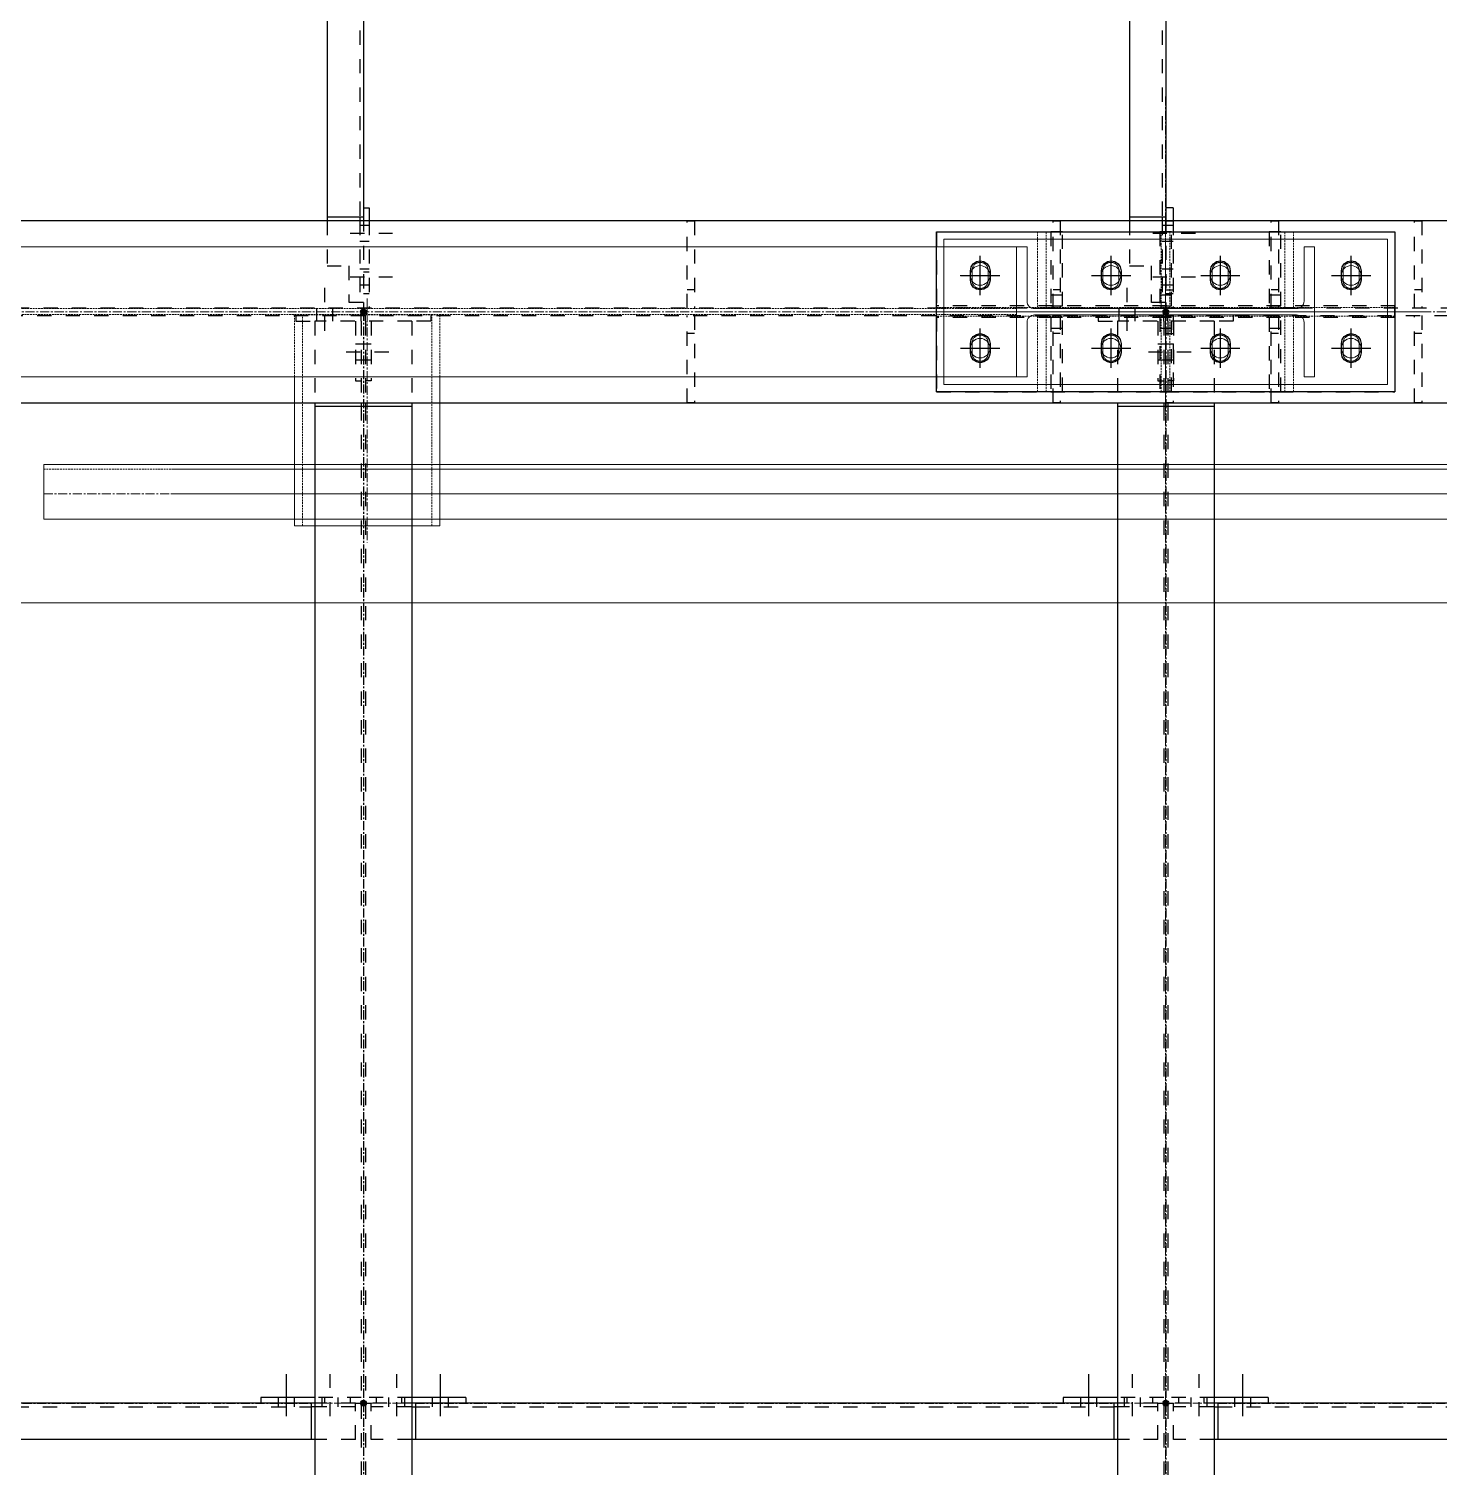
# Model space of a CAD drawing. Header units: inches. Extents: x 209270 to 234360, y -180214 to -150194.
# Drawn here: x 220952 to 222891, y -161652 to -159675 of the extents above; entities that cross this region are included whole.
import ezdxf

# ---------------------------------------------------------------- set-up
doc = ezdxf.new("R2010")
doc.units = ezdxf.units.IN
doc.header["$LTSCALE"] = 10
doc.header["$MEASUREMENT"] = 0
for name, pattern in [('CENTER', [2, 1.25, -0.25, 0.25, -0.25]), ('DXK_LINE_DOT2', [3.9198, 1.9599, -1.9599]), ('HIDDEN', [0.375, 0.25, -0.125])]:
    doc.linetypes.add(name, pattern=pattern)
for name, color, linetype in [('_STR_0', 7, 'Continuous'), ('_STR_1', 7, 'Continuous'), ('_STR_2', 7, 'Continuous'), ('_STR_4', 7, 'Continuous')]:
    doc.layers.add(name, color=color, linetype=linetype)
for name, color, linetype, lineweight in [('Belt', 4, 'Continuous', 9), ('CEN', 1, 'CENTER', 9), ('DIM', 42, 'Continuous', 13), ('HIDDDEN', 3, 'HIDDEN', 9), ('HIDDEN', 3, 'HIDDEN', 9), ('MAIN OBJECT', 2, 'Continuous', 18), ('STR25', 30, 'Continuous', 5), ('STRUC-25HD', 3, 'HIDDEN', 5)]:
    doc.layers.add(name, color=color, linetype=linetype, lineweight=lineweight)

# ---------------------------------------------------------------- blocks, each defined once
blk = doc.blocks.new('A$C2b8f591a')
at = {"layer": 'CEN'}
blk.add_line((0, 22.8, 0), (0, -312.6, 0), dxfattribs=at)
at = {"layer": 'HIDDDEN'}
for p, q in [((100, 0), (-100, 0)), ((-100, -85), (-100, 0)), ((-89, -289.9), (-89, 0)), ((89, -289.9), (89, 0)), ((100, -85), (100, 0))]:
    blk.add_line(p, q, dxfattribs=at)
at = {"layer": 'MAIN OBJECT'}
for p, q in [((-100, -289.9), (-100, -85)), ((100, -289.9), (100, -85)), ((-100, -289.9), (100, -289.9))]:
    blk.add_line(p, q, dxfattribs=at)
blk = doc.blocks.new('A$Ca8e9f297')
at = {"layer": 'CEN'}
for p, q in [((0, 134.4), (0, -134.4)), ((-255, 30), (-255, 70)), ((-75.1, 30), (-75.1, 70)), ((75.1, 30), (75.1, 70)), ((255, 30), (255, 70)), ((-281.1, 50), (-228.9, 50)), ((-101.2, 50), (-49, 50)), ((101.2, 50), (49, 50)), ((228.9, 50), (281.1, 50)), ((-351.6, 0), (351.6, 0)), ((-255, -70), (-255, -30)), ((-75.1, -70), (-75.1, -30)), ((75.1, -70), (75.1, -30)), ((255, -70), (255, -30)), ((-228.9, -50), (-281.1, -50)), ((-49, -50), (-101.2, -50)), ((49, -50), (101.2, -50)), ((281.1, -50), (228.9, -50))]:
    blk.add_line(p, q, dxfattribs=at)
at = {"layer": 'MAIN OBJECT', "ltscale": 0.2, "elevation": -5434512.1}
blk.add_lwpolyline([(-305, 100), (305, 100), (305, -100), (-305, -100)], close=True, dxfattribs=at)
at = {"layer": 'MAIN OBJECT', "elevation": 0}
blk.add_lwpolyline([(-180.2, -4.4, 0.414214), (-190.4, -14.6), (-190.4, -89.4), (-204.7, -89.4), (-204.7, 89.4), (-190.4, 89.4), (-190.4, 14.6, 0.414214), (-180.2, 4.4), (180.2, 4.4, 0.414214), (190.4, 14.6), (190.4, 89.4), (204.7, 89.4), (204.7, -89.4), (190.4, -89.4), (190.4, -14.6, 0.414214), (180.2, -4.4), (-180.2, -4.4)], format="xyb", dxfattribs=at)
at = {"layer": 'MAIN OBJECT'}
for centre in [(-255, 50, 513.6), (-75.1, 50, -5.7), (75.1, 50, -5.7), (255, 50, 513.6), (-255, -50, 513.6), (-75.1, -50, -5.7), (75.1, -50, -5.7), (255, -50, 513.6)]:
    blk.add_circle(centre, 13.5, dxfattribs=at)
blk = doc.blocks.new('A$Ca7c4800b')
at = {"layer": 'CEN'}
for p, q in [((0, 156.4), (0, -156.4)), ((-255, 23.9, 5434512.1), (-255, 76.1, 5434512.1)), ((-75, 23.9, 5434512.1), (-75, 76.1, 5434512.1)), ((75, 23.9, 5434512.1), (75, 76.1, 5434512.1)), ((255, 23.9, 5434512.1), (255, 76.1, 5434512.1)), ((-282.4, 50, 5434512.1), (-228.8, 50, 5434512.1)), ((-49, 50, 5434512.1), (-101.2, 50, 5434512.1)), ((49, 50, 5434512.1), (101.2, 50, 5434512.1)), ((229, 50, 5434512.1), (281.2, 50, 5434512.1)), ((-360, 0), (360, 0)), ((-255, -23.9, 5434512.1), (-255, -76.1, 5434512.1)), ((-75, -23.9, 5434512.1), (-75, -76.1, 5434512.1)), ((75, -23.9, 5434512.1), (75, -76.1, 5434512.1)), ((255, -23.9, 5434512.1), (255, -76.1, 5434512.1)), ((-228.8, -50, 5434512.1), (-282.4, -50, 5434512.1)), ((-101.2, -50, 5434512.1), (-49, -50, 5434512.1)), ((101.2, -50, 5434512.1), (49, -50, 5434512.1)), ((281.2, -50, 5434512.1), (229, -50, 5434512.1))]:
    blk.add_line(p, q, dxfattribs=at)
at = {"layer": 'HIDDEN', "ltscale": 0.2}
for points in [[(-243.9, 57, 1), (-265.9, 57), (-265.9, 43, 1), (-243.9, 43)], [(-86.1, 57, -1), (-64.1, 57), (-64.1, 43, -1), (-86.1, 43)], [(86.1, 57, 1), (64.1, 57), (64.1, 43, 1), (86.1, 43)], [(266.1, 57, 1), (244.1, 57), (244.1, 43, 1), (266.1, 43)], [(-243.9, -57, -1), (-265.9, -57), (-265.9, -43, -1), (-243.9, -43)], [(-86.1, -57, 1), (-64.1, -57), (-64.1, -43, 1), (-86.1, -43)], [(86.1, -57, -1), (64.1, -57), (64.1, -43, -1), (86.1, -43)], [(266.1, -57, -1), (244.1, -57), (244.1, -43, -1), (266.1, -43)]]:
    blk.add_lwpolyline(points, format="xyb", close=True, dxfattribs=at)
at = {"layer": 'STR25', "ltscale": 0.2}
blk.add_lwpolyline([(-315, 110), (315, 110), (315, -110), (-315, -110)], close=True, dxfattribs=at)
at = {"layer": 'STRUC-25HD'}
for points in [[(-164, 110), (-176, 110), (-176, 6), (-164, 6)], [(-6, 110), (6, 110), (6, 6), (-6, 6)], [(164, 110), (176, 110), (176, 6), (164, 6)], [(315, 6), (315, -6), (-315, -6), (-315, 6)], [(-164, -110), (-176, -110), (-176, -6), (-164, -6)], [(-6, -110), (6, -110), (6, -6), (-6, -6)], [(164, -110), (176, -110), (176, -6), (164, -6)]]:
    blk.add_lwpolyline(points, close=True, dxfattribs=at)
blk = doc.blocks.new('A$Ccd523e08')
at = {"layer": 'CEN'}
for p, q in [((-2502.7, 1796.1, 4.7), (-2502.7, -1796.1, 4.7)), ((-55.5, 1500, 4.7), (-2941.9, 1500, 4.7))]:
    blk.add_line(p, q, dxfattribs=at)
at = {"layer": 'HIDDEN'}
for p, q in [((-2298, 1504.3, 4.7), (-298, 1504.3, 4.7)), ((-2298, 1496.2, 4.7), (-298, 1496.2, 4.7))]:
    blk.add_line(p, q, dxfattribs=at)
at = {"layer": 'MAIN OBJECT'}
for p, q in [((-2298, 1589.4, 4.7), (-298, 1589.4, 4.7)), ((-2298, 1410.6, 4.7), (-298, 1410.6, 4.7))]:
    blk.add_line(p, q, dxfattribs=at)
at = {"layer": 'DIM', "xscale": -1}
for name in ['A$Ca7c4800b', 'A$Ca8e9f297']:
    blk.add_blockref(name, (-2502.7, 1500, 4.7), dxfattribs=at)
blk = doc.blocks.new('Part-116860372-115955 - 114867')
at = {"layer": '_STR_1', "color": 6, "linetype": 'DXK_LINE_DOT2'}
for p, q in [((221319, -160068.7), (221319, -160076.7)), ((221319, -160076.7), (221345.3, -160076.7)), ((221401, -160076.7), (221401, -160158.7)), ((221409, -160076.7), (221409, -160068.7)), ((221401, -160158.7), (221409, -160158.7))]:
    blk.add_line(p, q, dxfattribs=at)
blk = doc.blocks.new('Part-116860372-157426 - 114867')
at = {"layer": '_STR_1', "color": 6, "linetype": 'DXK_LINE_DOT2'}
for p, q in [((221856.9, -159938.7), (220866.9, -159938.7)), ((222514.9, -159938.7), (221866.9, -159938.7)), ((222856.9, -159938.7), (222524.9, -159938.7)), ((223025.9, -159938.7), (222866.9, -159938.7)), ((220866.9, -160188.7), (221856.9, -160188.7)), ((221866.9, -160188.7), (222856.9, -160188.7)), ((222866.9, -160188.7), (223004.9, -160188.7))]:
    blk.add_line(p, q, dxfattribs=at)
blk = doc.blocks.new('Part-116860372-115889 - 114867')
at = {"layer": '_STR_1', "color": 6, "linetype": 'DXK_LINE_DOT2'}
for p, q in [((221419.9, -159938.7), (221419.9, -160058.7)), ((221411.9, -160008.7), (221419.9, -160008.7)), ((221411.9, -160038.7), (221419.9, -160038.7)), ((221419.9, -160058.7), (221411.9, -160058.7))]:
    blk.add_line(p, q, dxfattribs=at)
at = {"layer": '_STR_2', "color": 2, "linetype": 'Continuous'}
for p, q in [((221411.9, -159920.7), (221419.9, -159920.7)), ((221411.9, -159933.7), (221411.9, -159938.7)), ((221419.9, -159920.7), (221419.9, -159938.7))]:
    blk.add_line(p, q, dxfattribs=at)
blk = doc.blocks.new('Part-116860372-115949 - 114867')
at = {"layer": '_STR_1', "color": 6, "linetype": 'DXK_LINE_DOT2'}
for p, q in [((222517.7, -160076.7), (222517.7, -160068.7)), ((222525.7, -160076.7), (222525.7, -160158.7)), ((222607.7, -160076.7), (222581.5, -160076.7)), ((222607.7, -160068.7), (222607.7, -160076.7)), ((222525.7, -160158.7), (222517.7, -160158.7))]:
    blk.add_line(p, q, dxfattribs=at)
blk = doc.blocks.new('Bolt-116860372-115957 - 114867')
at = {"layer": '_STR_1', "color": 1, "linetype": 'DXK_LINE_DOT2'}
for p, q in [((221359, -160089.7), (221359, -160026.7)), ((221348, -160068.7), (221348, -160058.7)), ((221348, -160076.7), (221348, -160068.7)), ((221370, -160068.7), (221370, -160058.7)), ((221370, -160076.7), (221370, -160068.7))]:
    blk.add_line(p, q, dxfattribs=at)
blk = doc.blocks.new('Part-116860372-114986 - 114867')
at = {"layer": '_STR_4', "linetype": 'Continuous'}
blk.add_hatch(color=4, dxfattribs=at).paths.add_polyline_path([(221411.9, -160067.7, -1), (221411.9, -160059.7, -1)])
at = {"layer": '_STR_1', "color": 6, "linetype": 'DXK_LINE_DOT2'}
for p, q in [((221478.5, -160076.7), (221345.3, -160076.7)), ((221345.3, -160076.7), (221345.3, -160188.7)), ((221409, -160076.7), (221409, -160188.7)), ((221414.7, -160076.7), (221414.7, -160188.7)), ((221478.5, -160076.7), (221478.5, -160188.7)), ((221409, -160193.7), (221409, -162944.2)), ((221414.7, -160193.7), (221414.7, -162944.2))]:
    blk.add_line(p, q, dxfattribs=at)
at = {"layer": '_STR_2', "color": 2, "linetype": 'Continuous'}
for p, q in [((221345.3, -160188.7), (221345.3, -162949.2)), ((221478.5, -160193.7), (221345.3, -160193.7)), ((221409, -160188.7), (221409, -160193.7)), ((221414.7, -160188.7), (221414.7, -160193.7)), ((221478.5, -160188.7), (221478.5, -162949.2))]:
    blk.add_line(p, q, dxfattribs=at)
at = {"layer": '_STR_4', "color": 4, "linetype": 'CENTER'}
blk.add_line((221411.9, -160063.7), (221411.9, -163063.7), dxfattribs=at)
at = {"layer": '_STR_4', "color": 4, "linetype": 'Continuous'}
blk.add_circle((221411.9, -160063.7), 4, dxfattribs=at)
blk = doc.blocks.new('Part-116860372-114987 - 114867')
at = {"layer": '_STR_4', "linetype": 'Continuous'}
blk.add_hatch(color=4, dxfattribs=at).paths.add_polyline_path([(222514.9, -160067.7, -1), (222514.9, -160059.7, -1)])
at = {"layer": '_STR_1', "color": 6, "linetype": 'DXK_LINE_DOT2'}
for p, q in [((222581.5, -160076.7), (222448.3, -160076.7)), ((222448.3, -160076.7), (222448.3, -160188.7)), ((222512, -160076.7), (222512, -160188.7)), ((222517.7, -160076.7), (222517.7, -160188.7)), ((222581.5, -160076.7), (222581.5, -160188.7)), ((222512, -160193.7), (222512, -162944.2)), ((222517.7, -160193.7), (222517.7, -162944.2))]:
    blk.add_line(p, q, dxfattribs=at)
at = {"layer": '_STR_2', "color": 2, "linetype": 'Continuous'}
for p, q in [((222448.3, -160188.7), (222448.3, -162949.2)), ((222581.5, -160193.7), (222448.3, -160193.7)), ((222512, -160188.7), (222512, -160193.7)), ((222517.7, -160188.7), (222517.7, -160193.7)), ((222581.5, -160188.7), (222581.5, -162949.2))]:
    blk.add_line(p, q, dxfattribs=at)
at = {"layer": '_STR_4', "color": 4, "linetype": 'CENTER'}
blk.add_line((222514.9, -160063.7), (222514.9, -163063.7), dxfattribs=at)
at = {"layer": '_STR_4', "color": 4, "linetype": 'Continuous'}
blk.add_circle((222514.9, -160063.7), 4, dxfattribs=at)
blk = doc.blocks.new('Part-116860372-115032 - 114867')
at = {"layer": '_STR_4', "linetype": 'Continuous'}
for points in [[(220311.9, -161567.7, -1), (220311.9, -161559.7, -1)], [(221411.9, -161567.7, -1), (221411.9, -161559.7, -1)]]:
    blk.add_hatch(color=4, dxfattribs=at).paths.add_polyline_path(points)
at = {"layer": '_STR_1', "color": 6, "linetype": 'DXK_LINE_DOT2'}
for p, q in [((220322.7, -161613.7), (220322.7, -161563.7)), ((220383.5, -161563.7), (220322.7, -161563.7)), ((220378.5, -161568.7), (220322.7, -161568.7)), ((220383.5, -161568.7), (221340.3, -161568.7)), ((221401, -161563.7), (221340.3, -161563.7)), ((221401, -161568.7), (221345.3, -161568.7)), ((221401, -161613.7), (221401, -161563.7)), ((220378.5, -161613.7), (220322.7, -161613.7)), ((221401, -161613.7), (221345.3, -161613.7))]:
    blk.add_line(p, q, dxfattribs=at)
at = {"layer": '_STR_2', "color": 2, "linetype": 'Continuous'}
for p, q in [((220378.5, -161568.7), (220383.5, -161568.7)), ((221340.3, -161563.7), (220383.5, -161563.7)), ((220383.5, -161563.7), (220383.5, -161613.7)), ((221340.3, -161563.7), (221340.3, -161613.7)), ((221345.3, -161568.7), (221340.3, -161568.7)), ((221345.3, -161613.7), (220378.5, -161613.7))]:
    blk.add_line(p, q, dxfattribs=at)
at = {"layer": '_STR_4', "color": 4, "linetype": 'CENTER'}
for p, q in [((220311.9, -161563.7), (220322.7, -161563.7)), ((220383.5, -161563.7), (221340.3, -161563.7)), ((221401, -161563.7), (221411.9, -161563.7))]:
    blk.add_line(p, q, dxfattribs=at)
at = {"layer": '_STR_4', "color": 4, "linetype": 'Continuous'}
for centre in [(220311.9, -161563.7), (221411.9, -161563.7)]:
    blk.add_circle(centre, 4, dxfattribs=at)
blk = doc.blocks.new('Part-116860372-115033 - 114867')
at = {"layer": '_STR_4', "linetype": 'Continuous'}
for points in [[(221411.9, -161567.7, -1), (221411.9, -161559.7, -1)], [(222514.9, -161567.7, -1), (222514.9, -161559.7, -1)]]:
    blk.add_hatch(color=4, dxfattribs=at).paths.add_polyline_path(points)
at = {"layer": '_STR_1', "color": 6, "linetype": 'DXK_LINE_DOT2'}
for p, q in [((221422.7, -161613.7), (221422.7, -161563.7)), ((221483.5, -161563.7), (221422.7, -161563.7)), ((221478.5, -161568.7), (221422.7, -161568.7)), ((221483.5, -161568.7), (222443.3, -161568.7)), ((222504, -161563.7), (222443.3, -161563.7)), ((222504, -161568.7), (222448.3, -161568.7)), ((222504, -161613.7), (222504, -161563.7)), ((221478.5, -161613.7), (221422.7, -161613.7)), ((222504, -161613.7), (222448.3, -161613.7))]:
    blk.add_line(p, q, dxfattribs=at)
at = {"layer": '_STR_2', "color": 2, "linetype": 'Continuous'}
for p, q in [((221478.5, -161568.7), (221483.5, -161568.7)), ((222443.3, -161563.7), (221483.5, -161563.7)), ((221483.5, -161563.7), (221483.5, -161613.7)), ((222443.3, -161563.7), (222443.3, -161613.7)), ((222448.3, -161568.7), (222443.3, -161568.7)), ((222448.3, -161613.7), (221478.5, -161613.7))]:
    blk.add_line(p, q, dxfattribs=at)
at = {"layer": '_STR_4', "color": 4, "linetype": 'CENTER'}
for p, q in [((221411.9, -161563.7), (221422.7, -161563.7)), ((221483.5, -161563.7), (222443.3, -161563.7)), ((222504, -161563.7), (222514.9, -161563.7))]:
    blk.add_line(p, q, dxfattribs=at)
at = {"layer": '_STR_4', "color": 4, "linetype": 'Continuous'}
for centre in [(221411.9, -161563.7), (222514.9, -161563.7)]:
    blk.add_circle(centre, 4, dxfattribs=at)
blk = doc.blocks.new('Part-116860372-115034 - 114867')
at = {"layer": '_STR_4', "linetype": 'Continuous'}
for points in [[(222514.9, -161567.7, -1), (222514.9, -161559.7, -1)], [(223214.9, -161567.7, -1), (223214.9, -161559.7, -1)]]:
    blk.add_hatch(color=4, dxfattribs=at).paths.add_polyline_path(points)
at = {"layer": '_STR_1', "color": 6, "linetype": 'DXK_LINE_DOT2'}
for p, q in [((222525.7, -161613.7), (222525.7, -161563.7)), ((222586.5, -161563.7), (222525.7, -161563.7)), ((222581.5, -161568.7), (222525.7, -161568.7)), ((222586.5, -161568.7), (223143.3, -161568.7)), ((223204, -161563.7), (223143.3, -161563.7)), ((223204, -161568.7), (223148.3, -161568.7)), ((223204, -161613.7), (223204, -161563.7)), ((222581.5, -161613.7), (222525.7, -161613.7)), ((223204, -161613.7), (223148.3, -161613.7))]:
    blk.add_line(p, q, dxfattribs=at)
at = {"layer": '_STR_2', "color": 2, "linetype": 'Continuous'}
for p, q in [((222581.5, -161568.7), (222586.5, -161568.7)), ((223143.3, -161563.7), (222586.5, -161563.7)), ((222586.5, -161563.7), (222586.5, -161613.7)), ((223143.3, -161563.7), (223143.3, -161613.7)), ((223148.3, -161568.7), (223143.3, -161568.7)), ((223148.3, -161613.7), (222581.5, -161613.7))]:
    blk.add_line(p, q, dxfattribs=at)
at = {"layer": '_STR_4', "color": 4, "linetype": 'CENTER'}
for p, q in [((222514.9, -161563.7), (222525.7, -161563.7)), ((222586.5, -161563.7), (223143.3, -161563.7)), ((223204, -161563.7), (223214.9, -161563.7))]:
    blk.add_line(p, q, dxfattribs=at)
at = {"layer": '_STR_4', "color": 4, "linetype": 'Continuous'}
for centre in [(222514.9, -161563.7), (223214.9, -161563.7)]:
    blk.add_circle(centre, 4, dxfattribs=at)
blk = doc.blocks.new('Part-116860372-115907 - 114867')
at = {"layer": '_STR_1', "color": 6, "linetype": 'DXK_LINE_DOT2'}
for p, q in [((222514.9, -159938.7), (222524.9, -159938.7)), ((222524.9, -159938.7), (222524.9, -160058.7)), ((222514.9, -160033.7), (222524.9, -160033.7)), ((222514.9, -160038.7), (222524.9, -160038.7)), ((222524.9, -160058.7), (222514.9, -160058.7))]:
    blk.add_line(p, q, dxfattribs=at)
at = {"layer": '_STR_2', "color": 2, "linetype": 'Continuous'}
for p, q in [((222524.9, -159920.7), (222514.9, -159920.7)), ((222514.9, -159933.7), (222514.9, -159938.7)), ((222524.9, -159920.7), (222524.9, -159938.7))]:
    blk.add_line(p, q, dxfattribs=at)
blk = doc.blocks.new('Bolt-116860372-115951 - 114867')
at = {"layer": '_STR_1', "color": 1, "linetype": 'DXK_LINE_DOT2'}
for p, q in [((222504, -160107.7), (222512, -160107.7)), ((222512, -160107.7), (222517.7, -160107.7)), ((222517.7, -160107.7), (222525.7, -160107.7)), ((222491, -160118.7), (222559, -160118.7)), ((222504, -160129.7), (222512, -160129.7)), ((222512, -160129.7), (222517.7, -160129.7)), ((222517.7, -160129.7), (222525.7, -160129.7))]:
    blk.add_line(p, q, dxfattribs=at)
blk = doc.blocks.new('Part-116860372-115112 - 114867')
at = {"layer": '_STR_2', "color": 2, "linetype": 'Continuous'}
for p, q in [((225381.9, -159938.7), (216886.9, -159938.7)), ((216886.9, -160188.7), (223004.9, -160188.7))]:
    blk.add_line(p, q, dxfattribs=at)
blk = doc.blocks.new('Part-116860372-115114 - 114867')
at = {"layer": '_STR_1', "color": 6, "linetype": 'DXK_LINE_DOT2'}
for p, q in [((225381.9, -160058.7), (216886.9, -160058.7)), ((216886.9, -160068.7), (225381.9, -160068.7))]:
    blk.add_line(p, q, dxfattribs=at)
blk = doc.blocks.new('Part-116860372-115118 - 114867')
at = {"layer": '_STR_4', "linetype": 'Continuous'}
for points in [[(221411.9, -159367.7, -1), (221411.9, -159359.7, -1)], [(221411.9, -160067.7, -1), (221411.9, -160059.7, -1)]]:
    blk.add_hatch(color=4, dxfattribs=at).paths.add_polyline_path(points)
at = {"layer": '_STR_1', "color": 6, "linetype": 'DXK_LINE_DOT2'}
for p, q in [((221361.9, -159374.8), (221361.9, -159436.9)), ((221411.9, -159374.8), (221361.9, -159374.8)), ((221406.9, -159374.8), (221406.9, -159436.9)), ((221411.9, -159374.8), (221411.9, -159441.9)), ((221406.9, -159441.9), (221406.9, -159933.7)), ((221411.9, -159933.7), (221411.9, -160050.7)), ((221361.9, -159938.7), (221361.9, -160000.7)), ((221406.9, -159938.7), (221406.9, -160050.7)), ((221361.9, -160000.7), (221391.9, -160000.7)), ((221391.9, -160000.7), (221391.9, -160050.7)), ((221411.9, -160050.7), (221391.9, -160050.7))]:
    blk.add_line(p, q, dxfattribs=at)
at = {"layer": '_STR_2', "color": 2, "linetype": 'Continuous'}
for p, q in [((221361.9, -159436.9), (221361.9, -159938.7)), ((221411.9, -159441.9), (221361.9, -159441.9)), ((221406.9, -159436.9), (221406.9, -159441.9)), ((221411.9, -159441.9), (221411.9, -159933.7)), ((221411.9, -159933.7), (221361.9, -159933.7)), ((221406.9, -159933.7), (221406.9, -159938.7))]:
    blk.add_line(p, q, dxfattribs=at)
at = {"layer": '_STR_4', "color": 4, "linetype": 'CENTER'}
for p, q in [((221411.9, -159363.7), (221411.9, -159374.8)), ((221411.9, -159441.9), (221411.9, -159933.7)), ((221411.9, -160050.7), (221411.9, -160063.7))]:
    blk.add_line(p, q, dxfattribs=at)
at = {"layer": '_STR_4', "color": 4, "linetype": 'Continuous'}
for centre in [(221411.9, -159363.7), (221411.9, -160063.7)]:
    blk.add_circle(centre, 4, dxfattribs=at)
blk = doc.blocks.new('Part-116860372-115119 - 114867')
at = {"layer": '_STR_4', "linetype": 'Continuous'}
for points in [[(222514.9, -159367.7, -1), (222514.9, -159359.7, -1)], [(222514.9, -160067.7, -1), (222514.9, -160059.7, -1)]]:
    blk.add_hatch(color=4, dxfattribs=at).paths.add_polyline_path(points)
at = {"layer": '_STR_1', "color": 6, "linetype": 'DXK_LINE_DOT2'}
for p, q in [((222464.9, -159374.8), (222464.9, -159436.9)), ((222514.9, -159374.8), (222464.9, -159374.8)), ((222509.9, -159374.8), (222509.9, -159436.9)), ((222514.9, -159374.8), (222514.9, -159441.9)), ((222509.9, -159441.9), (222509.9, -159933.7)), ((222514.9, -159933.7), (222514.9, -160050.7)), ((222464.9, -159938.7), (222464.9, -160000.7)), ((222509.9, -159938.7), (222509.9, -160050.7)), ((222464.9, -160000.7), (222494.9, -160000.7)), ((222494.9, -160000.7), (222494.9, -160050.7)), ((222514.9, -160050.7), (222494.9, -160050.7))]:
    blk.add_line(p, q, dxfattribs=at)
at = {"layer": '_STR_2', "color": 2, "linetype": 'Continuous'}
for p, q in [((222464.9, -159436.9), (222464.9, -159938.7)), ((222514.9, -159441.9), (222464.9, -159441.9)), ((222509.9, -159436.9), (222509.9, -159441.9)), ((222514.9, -159441.9), (222514.9, -159933.7)), ((222514.9, -159933.7), (222464.9, -159933.7)), ((222509.9, -159933.7), (222509.9, -159938.7))]:
    blk.add_line(p, q, dxfattribs=at)
at = {"layer": '_STR_4', "color": 4, "linetype": 'CENTER'}
for p, q in [((222514.9, -159363.7), (222514.9, -159374.8)), ((222514.9, -159441.9), (222514.9, -159933.7)), ((222514.9, -160050.7), (222514.9, -160063.7))]:
    blk.add_line(p, q, dxfattribs=at)
at = {"layer": '_STR_4', "color": 4, "linetype": 'Continuous'}
for centre in [(222514.9, -159363.7), (222514.9, -160063.7)]:
    blk.add_circle(centre, 4, dxfattribs=at)
blk = doc.blocks.new('Part-116860372-149910 - 114867')
at = {"layer": '_STR_1', "color": 6, "linetype": 'DXK_LINE_DOT2'}
for p, q in [((222856.9, -160058.7), (222856.9, -159938.7)), ((222856.9, -159938.7), (222866.9, -159938.7)), ((222866.9, -159938.7), (222866.9, -160058.7)), ((222866.9, -160033.7), (222856.9, -160033.7))]:
    blk.add_line(p, q, dxfattribs=at)
blk = doc.blocks.new('Part-116860372-150338 - 114867')
at = {"layer": '_STR_1', "color": 6, "linetype": 'DXK_LINE_DOT2'}
for p, q in [((222359.9, -160188.7), (222359.9, -160068.7)), ((222359.9, -160068.7), (222369.9, -160068.7)), ((222369.9, -160068.7), (222369.9, -160188.7)), ((222369.9, -160093.7), (222359.9, -160093.7)), ((222369.9, -160188.7), (222359.9, -160188.7))]:
    blk.add_line(p, q, dxfattribs=at)
blk = doc.blocks.new('Part-116860372-116526 - 114867')
at = {"layer": '_STR_1', "color": 6, "linetype": 'DXK_LINE_DOT2'}
for p, q in [((222356.9, -159953.7), (222356.9, -160055.7)), ((222372.9, -159953.7), (222356.9, -159953.7)), ((222372.9, -160055.7), (222372.9, -159953.7)), ((222372.9, -160040.7), (222356.9, -160040.7)), ((222356.9, -160055.7), (222372.9, -160055.7))]:
    blk.add_line(p, q, dxfattribs=at)
blk = doc.blocks.new('Part-116860372-116524 - 114867')
at = {"layer": '_STR_1', "color": 6, "linetype": 'DXK_LINE_DOT2'}
for p, q in [((222199.9, -160071.7), (222199.9, -160055.7)), ((222829.9, -160055.7), (222199.9, -160055.7)), ((222829.9, -160071.7), (222829.9, -160055.7)), ((222829.9, -160071.7), (222199.9, -160071.7))]:
    blk.add_line(p, q, dxfattribs=at)
blk = doc.blocks.new('Part-116860372-150337 - 114867')
at = {"layer": '_STR_1', "color": 6, "linetype": 'DXK_LINE_DOT2'}
for p, q in [((222359.9, -160058.7), (222359.9, -159938.7)), ((222359.9, -159938.7), (222369.9, -159938.7)), ((222369.9, -159938.7), (222369.9, -160058.7)), ((222369.9, -160033.7), (222359.9, -160033.7)), ((222369.9, -160058.7), (222359.9, -160058.7))]:
    blk.add_line(p, q, dxfattribs=at)
blk = doc.blocks.new('Part-116860372-149911 - 114867')
at = {"layer": '_STR_1', "color": 6, "linetype": 'DXK_LINE_DOT2'}
for p, q in [((222856.9, -160188.7), (222856.9, -160068.7)), ((222866.9, -160068.7), (222866.9, -160188.7)), ((222866.9, -160093.7), (222856.9, -160093.7)), ((222866.9, -160188.7), (222856.9, -160188.7))]:
    blk.add_line(p, q, dxfattribs=at)
blk = doc.blocks.new('Part-116860372-116532 - 114867')
at = {"layer": '_STR_1', "color": 6, "linetype": 'DXK_LINE_DOT2'}
for p, q in [((222672.9, -160071.7), (222656.9, -160071.7)), ((222656.9, -160071.7), (222656.9, -160173.7)), ((222672.9, -160173.7), (222672.9, -160071.7)), ((222672.9, -160086.7), (222656.9, -160086.7)), ((222656.9, -160173.7), (222672.9, -160173.7))]:
    blk.add_line(p, q, dxfattribs=at)
blk = doc.blocks.new('Bolt-116860372-115890 - 114867')
at = {"layer": '_STR_1', "color": 1, "linetype": 'DXK_LINE_DOT2'}
for p, q in [((221393.9, -159955.7), (221451.9, -159955.7)), ((221406.9, -159944.7), (221411.9, -159944.7)), ((221411.9, -159944.7), (221419.9, -159944.7)), ((221406.9, -159966.7), (221411.9, -159966.7)), ((221411.9, -159966.7), (221419.9, -159966.7)), ((221393.9, -160015.7), (221451.9, -160015.7)), ((221406.9, -160004.7), (221411.9, -160004.7)), ((221411.9, -160004.7), (221419.9, -160004.7)), ((221406.9, -160026.7), (221411.9, -160026.7)), ((221411.9, -160026.7), (221419.9, -160026.7))]:
    blk.add_line(p, q, dxfattribs=at)
blk = doc.blocks.new('Part-116860372-115950 - 114867')
at = {"layer": '_STR_1', "color": 6, "linetype": 'DXK_LINE_DOT2'}
for p, q in [((222422, -160068.7), (222422, -160076.7)), ((222422, -160076.7), (222448.3, -160076.7)), ((222504, -160076.7), (222504, -160158.7)), ((222512, -160076.7), (222512, -160068.7)), ((222504, -160158.7), (222512, -160158.7))]:
    blk.add_line(p, q, dxfattribs=at)
blk = doc.blocks.new('Part-116860372-149912 - 114867')
at = {"layer": '_STR_1', "color": 6, "linetype": 'DXK_LINE_DOT2'}
for p, q in [((221856.9, -160058.7), (221856.9, -159938.7)), ((221856.9, -159938.7), (221866.9, -159938.7)), ((221866.9, -159938.7), (221866.9, -160058.7)), ((221866.9, -160033.7), (221856.9, -160033.7))]:
    blk.add_line(p, q, dxfattribs=at)
blk = doc.blocks.new('Part-116860372-115954 - 114867')
at = {"layer": '_STR_1', "color": 6, "linetype": 'DXK_LINE_DOT2'}
for p, q in [((221414.7, -160076.7), (221414.7, -160068.7)), ((221422.7, -160076.7), (221422.7, -160158.7)), ((221504.7, -160076.7), (221478.5, -160076.7)), ((221504.7, -160068.7), (221504.7, -160076.7)), ((221422.7, -160158.7), (221414.7, -160158.7))]:
    blk.add_line(p, q, dxfattribs=at)
blk = doc.blocks.new('Part-116860372-115619 - 114867')
at = {"layer": '_STR_1', "color": 6, "linetype": 'DXK_LINE_DOT2'}
for p, q in [((221478.5, -161555.7), (221414.7, -161555.7)), ((221429.7, -161563.7), (221429.7, -161555.7)), ((221464.7, -161563.7), (221464.7, -161555.7))]:
    blk.add_line(p, q, dxfattribs=at)
at = {"layer": '_STR_2', "color": 2, "linetype": 'Continuous'}
for p, q in [((221552.7, -161555.7), (221478.5, -161555.7)), ((221552.7, -161555.7), (221552.7, -161563.7)), ((221483.5, -161563.7), (221478.5, -161563.7))]:
    blk.add_line(p, q, dxfattribs=at)
blk = doc.blocks.new('Bolt-116860372-115620 - 114867')
at = {"layer": '_STR_1', "color": 1, "linetype": 'DXK_LINE_DOT2'}
for p, q in [((221457.7, -161581.7), (221457.7, -161523.7)), ((221446.7, -161563.7), (221446.7, -161555.7)), ((221468.7, -161563.7), (221468.7, -161555.7)), ((221446.7, -161568.7), (221446.7, -161563.7)), ((221468.7, -161568.7), (221468.7, -161563.7))]:
    blk.add_line(p, q, dxfattribs=at)
at = {"layer": '_STR_2', "color": 1, "linetype": 'Continuous'}
for p, q in [((221517.7, -161581.7), (221517.7, -161523.7)), ((221506.7, -161563.7), (221506.7, -161555.7)), ((221528.7, -161563.7), (221528.7, -161555.7)), ((221506.7, -161568.7), (221506.7, -161563.7)), ((221528.7, -161568.7), (221528.7, -161563.7))]:
    blk.add_line(p, q, dxfattribs=at)
blk = doc.blocks.new('Part-116860372-115621 - 114867')
at = {"layer": '_STR_1', "color": 6, "linetype": 'DXK_LINE_DOT2'}
for p, q in [((221409, -161555.7), (221345.3, -161555.7)), ((221359, -161563.7), (221359, -161555.7)), ((221394, -161563.7), (221394, -161555.7))]:
    blk.add_line(p, q, dxfattribs=at)
at = {"layer": '_STR_2', "color": 2, "linetype": 'Continuous'}
for p, q in [((221345.3, -161555.7), (221271, -161555.7)), ((221271, -161555.7), (221271, -161563.7)), ((221345.3, -161563.7), (221340.3, -161563.7))]:
    blk.add_line(p, q, dxfattribs=at)
blk = doc.blocks.new('Bolt-116860372-115622 - 114867')
at = {"layer": '_STR_1', "color": 1, "linetype": 'DXK_LINE_DOT2'}
for p, q in [((221366, -161581.7), (221366, -161523.7)), ((221355, -161563.7), (221355, -161555.7)), ((221377, -161563.7), (221377, -161555.7)), ((221355, -161568.7), (221355, -161563.7)), ((221377, -161568.7), (221377, -161563.7))]:
    blk.add_line(p, q, dxfattribs=at)
at = {"layer": '_STR_2', "color": 1, "linetype": 'Continuous'}
for p, q in [((221306, -161581.7), (221306, -161523.7)), ((221295, -161563.7), (221295, -161555.7)), ((221317, -161563.7), (221317, -161555.7)), ((221295, -161568.7), (221295, -161563.7)), ((221317, -161568.7), (221317, -161563.7))]:
    blk.add_line(p, q, dxfattribs=at)
blk = doc.blocks.new('Part-116860372-115623 - 114867')
at = {"layer": '_STR_1', "color": 6, "linetype": 'DXK_LINE_DOT2'}
for p, q in [((222581.5, -161555.7), (222517.7, -161555.7)), ((222532.7, -161563.7), (222532.7, -161555.7)), ((222567.7, -161563.7), (222567.7, -161555.7))]:
    blk.add_line(p, q, dxfattribs=at)
at = {"layer": '_STR_2', "color": 2, "linetype": 'Continuous'}
for p, q in [((222655.7, -161555.7), (222581.5, -161555.7)), ((222655.7, -161555.7), (222655.7, -161563.7)), ((222586.5, -161563.7), (222581.5, -161563.7))]:
    blk.add_line(p, q, dxfattribs=at)
blk = doc.blocks.new('Bolt-116860372-115624 - 114867')
at = {"layer": '_STR_1', "color": 1, "linetype": 'DXK_LINE_DOT2'}
for p, q in [((222560.7, -161581.7), (222560.7, -161523.7)), ((222549.7, -161563.7), (222549.7, -161555.7)), ((222571.7, -161563.7), (222571.7, -161555.7)), ((222549.7, -161568.7), (222549.7, -161563.7)), ((222571.7, -161568.7), (222571.7, -161563.7))]:
    blk.add_line(p, q, dxfattribs=at)
at = {"layer": '_STR_2', "color": 1, "linetype": 'Continuous'}
for p, q in [((222620.7, -161581.7), (222620.7, -161523.7)), ((222609.7, -161563.7), (222609.7, -161555.7)), ((222631.7, -161563.7), (222631.7, -161555.7)), ((222609.7, -161568.7), (222609.7, -161563.7)), ((222631.7, -161568.7), (222631.7, -161563.7))]:
    blk.add_line(p, q, dxfattribs=at)
blk = doc.blocks.new('Part-116860372-115635 - 114867')
at = {"layer": '_STR_1', "color": 6, "linetype": 'DXK_LINE_DOT2'}
for p, q in [((222512, -161555.7), (222448.3, -161555.7)), ((222462, -161563.7), (222462, -161555.7)), ((222497, -161563.7), (222497, -161555.7))]:
    blk.add_line(p, q, dxfattribs=at)
at = {"layer": '_STR_2', "color": 2, "linetype": 'Continuous'}
for p, q in [((222448.3, -161555.7), (222374, -161555.7)), ((222374, -161555.7), (222374, -161563.7)), ((222448.3, -161563.7), (222443.3, -161563.7))]:
    blk.add_line(p, q, dxfattribs=at)
blk = doc.blocks.new('Bolt-116860372-115636 - 114867')
at = {"layer": '_STR_1', "color": 1, "linetype": 'DXK_LINE_DOT2'}
for p, q in [((222469, -161581.7), (222469, -161523.7)), ((222458, -161563.7), (222458, -161555.7)), ((222480, -161563.7), (222480, -161555.7)), ((222458, -161568.7), (222458, -161563.7)), ((222480, -161568.7), (222480, -161563.7))]:
    blk.add_line(p, q, dxfattribs=at)
at = {"layer": '_STR_2', "color": 1, "linetype": 'Continuous'}
for p, q in [((222409, -161581.7), (222409, -161523.7)), ((222398, -161563.7), (222398, -161555.7)), ((222420, -161563.7), (222420, -161555.7)), ((222398, -161568.7), (222398, -161563.7)), ((222420, -161568.7), (222420, -161563.7))]:
    blk.add_line(p, q, dxfattribs=at)
blk = doc.blocks.new('Part-116860372-116529 - 114867')
at = {"layer": '_STR_1', "color": 6, "linetype": 'DXK_LINE_DOT2'}
for p, q in [((222506.9, -159953.7), (222506.9, -160055.7)), ((222522.9, -159953.7), (222506.9, -159953.7)), ((222522.9, -160055.7), (222522.9, -159953.7)), ((222522.9, -160040.7), (222506.9, -160040.7)), ((222506.9, -160055.7), (222522.9, -160055.7))]:
    blk.add_line(p, q, dxfattribs=at)
blk = doc.blocks.new('Bolt-116860372-116533 - 114867')
at = {"layer": '_STR_2', "color": 1, "linetype": 'Continuous'}
for p, q in [((222247.4, -160002), (222250.3, -159997.6)), ((222250.3, -159997.6), (222254.7, -159994.7)), ((222254.7, -159994.7), (222259.9, -159993.7)), ((222259.9, -160040.7), (222259.9, -159986.7)), ((222259.9, -159993.7), (222259.9, -159993.7)), ((222259.9, -159993.7), (222265, -159994.7)), ((222265, -159994.7), (222269.4, -159997.6)), ((222269.4, -159997.6), (222272.3, -160002)), ((222427.4, -160002), (222430.3, -159997.6)), ((222430.3, -159997.6), (222434.7, -159994.7)), ((222434.7, -159994.7), (222439.9, -159993.7)), ((222439.9, -160040.7), (222439.9, -159986.7)), ((222439.9, -159993.7), (222439.9, -159993.7)), ((222439.9, -159993.7), (222445, -159994.7)), ((222445, -159994.7), (222449.4, -159997.6)), ((222449.4, -159997.6), (222452.3, -160002)), ((222577.4, -160002), (222580.3, -159997.6)), ((222580.3, -159997.6), (222584.7, -159994.7)), ((222584.7, -159994.7), (222589.9, -159993.7)), ((222589.9, -160040.7), (222589.9, -159986.7)), ((222589.9, -159993.7), (222589.9, -159993.7)), ((222589.9, -159993.7), (222595, -159994.7)), ((222595, -159994.7), (222599.4, -159997.6)), ((222599.4, -159997.6), (222602.3, -160002)), ((222757.4, -160002), (222760.3, -159997.6)), ((222760.3, -159997.6), (222764.7, -159994.7)), ((222764.7, -159994.7), (222769.9, -159993.7)), ((222769.9, -160040.7), (222769.9, -159986.7)), ((222769.9, -159993.7), (222769.9, -159993.7)), ((222769.9, -159993.7), (222775, -159994.7)), ((222775, -159994.7), (222779.4, -159997.6)), ((222779.4, -159997.6), (222782.3, -160002)), ((222232.9, -160013.7), (222286.9, -160013.7)), ((222246.4, -160007.2), (222247.4, -160002)), ((222246.4, -160020.2), (222246.4, -160007.2)), ((222272.3, -160002), (222273.4, -160007.2)), ((222273.4, -160007.2), (222273.4, -160020.2)), ((222412.9, -160013.7), (222466.9, -160013.7)), ((222426.4, -160007.2), (222427.4, -160002)), ((222426.4, -160020.2), (222426.4, -160007.2)), ((222452.3, -160002), (222453.4, -160007.2)), ((222453.4, -160007.2), (222453.4, -160020.2)), ((222562.9, -160013.7), (222616.9, -160013.7)), ((222576.4, -160007.2), (222577.4, -160002)), ((222576.4, -160020.2), (222576.4, -160007.2)), ((222602.3, -160002), (222603.4, -160007.2)), ((222603.4, -160007.2), (222603.4, -160020.2)), ((222742.9, -160013.7), (222796.9, -160013.7)), ((222756.4, -160007.2), (222757.4, -160002)), ((222756.4, -160020.2), (222756.4, -160007.2)), ((222782.3, -160002), (222783.4, -160007.2)), ((222783.4, -160007.2), (222783.4, -160020.2)), ((222247.4, -160025.3), (222246.4, -160020.2)), ((222250.3, -160029.7), (222247.4, -160025.3)), ((222254.7, -160032.6), (222250.3, -160029.7)), ((222259.9, -160033.7), (222254.7, -160032.6)), ((222265, -160032.6), (222259.9, -160033.7)), ((222259.9, -160033.7), (222259.9, -160033.7)), ((222269.4, -160029.7), (222265, -160032.6)), ((222272.3, -160025.3), (222269.4, -160029.7)), ((222273.4, -160020.2), (222272.3, -160025.3)), ((222427.4, -160025.3), (222426.4, -160020.2)), ((222430.3, -160029.7), (222427.4, -160025.3)), ((222434.7, -160032.6), (222430.3, -160029.7)), ((222439.9, -160033.7), (222434.7, -160032.6)), ((222445, -160032.6), (222439.9, -160033.7)), ((222439.9, -160033.7), (222439.9, -160033.7)), ((222449.4, -160029.7), (222445, -160032.6)), ((222452.3, -160025.3), (222449.4, -160029.7)), ((222453.4, -160020.2), (222452.3, -160025.3)), ((222577.4, -160025.3), (222576.4, -160020.2)), ((222580.3, -160029.7), (222577.4, -160025.3)), ((222584.7, -160032.7), (222580.3, -160029.7)), ((222589.9, -160033.7), (222584.7, -160032.7)), ((222595, -160032.7), (222589.9, -160033.7)), ((222589.9, -160033.7), (222589.9, -160033.7)), ((222599.4, -160029.7), (222595, -160032.7)), ((222602.3, -160025.3), (222599.4, -160029.7)), ((222603.4, -160020.2), (222602.3, -160025.3)), ((222757.4, -160025.4), (222756.4, -160020.2)), ((222760.3, -160029.7), (222757.4, -160025.4)), ((222764.7, -160032.7), (222760.3, -160029.7)), ((222769.9, -160033.7), (222764.7, -160032.7)), ((222775, -160032.7), (222769.9, -160033.7)), ((222769.9, -160033.7), (222769.9, -160033.7)), ((222779.4, -160029.7), (222775, -160032.7)), ((222782.3, -160025.4), (222779.4, -160029.7)), ((222783.4, -160020.2), (222782.3, -160025.4)), ((222250.3, -160097.6), (222254.7, -160094.7)), ((222254.7, -160094.7), (222259.9, -160093.7)), ((222259.9, -160140.7), (222259.9, -160086.7)), ((222259.9, -160093.7), (222259.9, -160093.7)), ((222259.9, -160093.7), (222265, -160094.7)), ((222265, -160094.7), (222269.4, -160097.6)), ((222430.3, -160097.6), (222434.7, -160094.7)), ((222434.7, -160094.7), (222439.9, -160093.7)), ((222439.9, -160140.7), (222439.9, -160086.7)), ((222439.9, -160093.7), (222439.9, -160093.7)), ((222439.9, -160093.7), (222445, -160094.7)), ((222445, -160094.7), (222449.4, -160097.6)), ((222580.3, -160097.6), (222584.7, -160094.7)), ((222584.7, -160094.7), (222589.9, -160093.7)), ((222589.9, -160140.7), (222589.9, -160086.7)), ((222589.9, -160093.7), (222589.9, -160093.7)), ((222589.9, -160093.7), (222595, -160094.7)), ((222595, -160094.7), (222599.4, -160097.6)), ((222760.3, -160097.6), (222764.7, -160094.7)), ((222764.7, -160094.7), (222769.9, -160093.7)), ((222769.9, -160140.7), (222769.9, -160086.7)), ((222769.9, -160093.7), (222769.9, -160093.7)), ((222769.9, -160093.7), (222775, -160094.7)), ((222775, -160094.7), (222779.4, -160097.6)), ((222232.9, -160113.7), (222286.9, -160113.7)), ((222246.4, -160107.2), (222247.4, -160102)), ((222246.4, -160120.2), (222246.4, -160107.2)), ((222247.4, -160102), (222250.3, -160097.6)), ((222269.4, -160097.6), (222272.3, -160102)), ((222272.3, -160102), (222273.4, -160107.2)), ((222273.4, -160107.2), (222273.4, -160120.2)), ((222412.9, -160113.7), (222466.9, -160113.7)), ((222426.4, -160107.2), (222427.4, -160102)), ((222426.4, -160120.2), (222426.4, -160107.2)), ((222427.4, -160102), (222430.3, -160097.6)), ((222449.4, -160097.6), (222452.3, -160102)), ((222452.3, -160102), (222453.4, -160107.2)), ((222453.4, -160107.2), (222453.4, -160120.2)), ((222562.9, -160113.7), (222616.9, -160113.7)), ((222576.4, -160107.2), (222577.4, -160102)), ((222576.4, -160120.2), (222576.4, -160107.2)), ((222577.4, -160102), (222580.3, -160097.6)), ((222599.4, -160097.6), (222602.3, -160102)), ((222602.3, -160102), (222603.4, -160107.2)), ((222603.4, -160107.2), (222603.4, -160120.2)), ((222742.9, -160113.7), (222796.9, -160113.7)), ((222756.4, -160107.2), (222757.4, -160102)), ((222756.4, -160120.2), (222756.4, -160107.2)), ((222757.4, -160102), (222760.3, -160097.6)), ((222779.4, -160097.6), (222782.3, -160102)), ((222782.3, -160102), (222783.4, -160107.2)), ((222783.4, -160107.2), (222783.4, -160120.2)), ((222247.4, -160125.3), (222246.4, -160120.2)), ((222250.3, -160129.7), (222247.4, -160125.3)), ((222254.7, -160132.6), (222250.3, -160129.7)), ((222259.9, -160133.7), (222254.7, -160132.6)), ((222265, -160132.6), (222259.9, -160133.7)), ((222259.9, -160133.7), (222259.9, -160133.7)), ((222269.4, -160129.7), (222265, -160132.6)), ((222272.3, -160125.3), (222269.4, -160129.7)), ((222273.4, -160120.2), (222272.3, -160125.3)), ((222427.4, -160125.3), (222426.4, -160120.2)), ((222430.3, -160129.7), (222427.4, -160125.3)), ((222434.7, -160132.6), (222430.3, -160129.7)), ((222439.9, -160133.7), (222434.7, -160132.6)), ((222445, -160132.6), (222439.9, -160133.7)), ((222439.9, -160133.7), (222439.9, -160133.7)), ((222449.4, -160129.7), (222445, -160132.6)), ((222452.3, -160125.3), (222449.4, -160129.7)), ((222453.4, -160120.2), (222452.3, -160125.3)), ((222577.4, -160125.3), (222576.4, -160120.2)), ((222580.3, -160129.7), (222577.4, -160125.3)), ((222584.7, -160132.7), (222580.3, -160129.7)), ((222589.9, -160133.7), (222584.7, -160132.7)), ((222595, -160132.7), (222589.9, -160133.7)), ((222589.9, -160133.7), (222589.9, -160133.7)), ((222599.4, -160129.7), (222595, -160132.7)), ((222602.3, -160125.3), (222599.4, -160129.7)), ((222603.4, -160120.2), (222602.3, -160125.3)), ((222757.4, -160125.4), (222756.4, -160120.2)), ((222760.3, -160129.7), (222757.4, -160125.4)), ((222764.7, -160132.7), (222760.3, -160129.7)), ((222769.9, -160133.7), (222764.7, -160132.7)), ((222775, -160132.7), (222769.9, -160133.7)), ((222769.9, -160133.7), (222769.9, -160133.7)), ((222779.4, -160129.7), (222775, -160132.7)), ((222782.3, -160125.4), (222779.4, -160129.7)), ((222783.4, -160120.2), (222782.3, -160125.4))]:
    blk.add_line(p, q, dxfattribs=at)
blk = doc.blocks.new('Bolt-116860372-115908 - 114867')
at = {"layer": '_STR_1', "color": 1, "linetype": 'DXK_LINE_DOT2'}
for p, q in [((222496.9, -159955.7), (222559.9, -159955.7)), ((222509.9, -159944.7), (222514.9, -159944.7)), ((222514.9, -159944.7), (222524.9, -159944.7)), ((222509.9, -159966.7), (222514.9, -159966.7)), ((222514.9, -159966.7), (222524.9, -159966.7)), ((222496.9, -160015.7), (222559.9, -160015.7)), ((222509.9, -160004.7), (222514.9, -160004.7)), ((222514.9, -160004.7), (222524.9, -160004.7)), ((222509.9, -160026.7), (222514.9, -160026.7)), ((222514.9, -160026.7), (222524.9, -160026.7))]:
    blk.add_line(p, q, dxfattribs=at)
blk = doc.blocks.new('Bolt-116860372-115952 - 114867')
at = {"layer": '_STR_1', "color": 1, "linetype": 'DXK_LINE_DOT2'}
for p, q in [((222462, -160089.7), (222462, -160026.7)), ((222451, -160068.7), (222451, -160058.7)), ((222451, -160076.7), (222451, -160068.7)), ((222473, -160068.7), (222473, -160058.7)), ((222473, -160076.7), (222473, -160068.7))]:
    blk.add_line(p, q, dxfattribs=at)
blk = doc.blocks.new('Bolt-116860372-115956 - 114867')
at = {"layer": '_STR_1', "color": 1, "linetype": 'DXK_LINE_DOT2'}
for p, q in [((221401, -160107.7), (221409, -160107.7)), ((221409, -160107.7), (221414.7, -160107.7)), ((221414.7, -160107.7), (221422.7, -160107.7)), ((221388, -160118.7), (221456, -160118.7)), ((221401, -160129.7), (221409, -160129.7)), ((221409, -160129.7), (221414.7, -160129.7)), ((221414.7, -160129.7), (221422.7, -160129.7))]:
    blk.add_line(p, q, dxfattribs=at)
blk = doc.blocks.new('Part-116860372-149913 - 114867')
at = {"layer": '_STR_1', "color": 6, "linetype": 'DXK_LINE_DOT2'}
for p, q in [((221856.9, -160188.7), (221856.9, -160068.7)), ((221866.9, -160068.7), (221866.9, -160188.7)), ((221866.9, -160093.7), (221856.9, -160093.7)), ((221866.9, -160188.7), (221856.9, -160188.7))]:
    blk.add_line(p, q, dxfattribs=at)
blk = doc.blocks.new('Part-116860372-116525 - 114867')
at = {"layer": '_STR_2', "color": 2, "linetype": 'Continuous'}
for p, q in [((222199.9, -160173.7), (222199.9, -159953.7)), ((222199.9, -159953.7), (222829.9, -159953.7)), ((222829.9, -159953.7), (222829.9, -160173.7)), ((222829.9, -160173.7), (222199.9, -160173.7))]:
    blk.add_line(p, q, dxfattribs=at)
blk = doc.blocks.new('Part-116860372-116527 - 114867')
at = {"layer": '_STR_1', "color": 6, "linetype": 'DXK_LINE_DOT2'}
for p, q in [((222199.9, -159953.7), (222199.9, -160173.7)), ((222199.9, -159953.7), (222829.9, -159953.7)), ((222829.9, -159953.7), (222829.9, -160173.7)), ((222199.9, -160173.7), (222829.9, -160173.7))]:
    blk.add_line(p, q, dxfattribs=at)
blk = doc.blocks.new('Part-116860372-116528 - 114867')
at = {"layer": '_STR_1', "color": 6, "linetype": 'DXK_LINE_DOT2'}
for p, q in [((222372.9, -160071.7), (222356.9, -160071.7)), ((222356.9, -160071.7), (222356.9, -160173.7)), ((222372.9, -160173.7), (222372.9, -160071.7)), ((222372.9, -160086.7), (222356.9, -160086.7)), ((222356.9, -160173.7), (222372.9, -160173.7))]:
    blk.add_line(p, q, dxfattribs=at)
blk = doc.blocks.new('Part-116860372-116530 - 114867')
at = {"layer": '_STR_1', "color": 6, "linetype": 'DXK_LINE_DOT2'}
for p, q in [((222522.9, -160071.7), (222506.9, -160071.7)), ((222506.9, -160071.7), (222506.9, -160173.7)), ((222522.9, -160173.7), (222522.9, -160071.7)), ((222522.9, -160086.7), (222506.9, -160086.7)), ((222506.9, -160173.7), (222522.9, -160173.7))]:
    blk.add_line(p, q, dxfattribs=at)
blk = doc.blocks.new('Part-116860372-116531 - 114867')
at = {"layer": '_STR_1', "color": 6, "linetype": 'DXK_LINE_DOT2'}
for p, q in [((222656.9, -159953.7), (222656.9, -160055.7)), ((222672.9, -159953.7), (222656.9, -159953.7)), ((222672.9, -160055.7), (222672.9, -159953.7)), ((222672.9, -160040.7), (222656.9, -160040.7)), ((222656.9, -160055.7), (222672.9, -160055.7))]:
    blk.add_line(p, q, dxfattribs=at)
blk = doc.blocks.new('Part-116860372-150340 - 114867')
at = {"layer": '_STR_1', "color": 6, "linetype": 'DXK_LINE_DOT2'}
for p, q in [((222659.9, -160188.7), (222659.9, -160068.7)), ((222659.9, -160068.7), (222669.9, -160068.7)), ((222669.9, -160068.7), (222669.9, -160188.7)), ((222669.9, -160093.7), (222659.9, -160093.7)), ((222669.9, -160188.7), (222659.9, -160188.7))]:
    blk.add_line(p, q, dxfattribs=at)
blk = doc.blocks.new('Part-116860372-150339 - 114867')
at = {"layer": '_STR_1', "color": 6, "linetype": 'DXK_LINE_DOT2'}
for p, q in [((222659.9, -160058.7), (222659.9, -159938.7)), ((222659.9, -159938.7), (222669.9, -159938.7)), ((222669.9, -159938.7), (222669.9, -160058.7)), ((222669.9, -160033.7), (222659.9, -160033.7)), ((222669.9, -160058.7), (222659.9, -160058.7))]:
    blk.add_line(p, q, dxfattribs=at)
blk = doc.blocks.new('Part-116860372-150347 - 114867')
at = {"layer": '_STR_1', "color": 6, "linetype": 'DXK_LINE_DOT2'}
for p, q in [((222514.9, -160068.7), (222524.9, -160068.7)), ((222524.9, -160068.7), (222524.9, -160188.7)), ((222514.9, -160093.7), (222524.9, -160093.7)), ((222524.9, -160188.7), (222514.9, -160188.7))]:
    blk.add_line(p, q, dxfattribs=at)

msp = doc.modelspace()

# ---------------------------------------------------------------- linework, layer by layer
at = {"layer": 'Belt'}
msp.add_line((232515.7, -160463.7, 0), (219599.9, -160463.7, 0), dxfattribs=at)
at = {"layer": 'CEN'}
for p, q in [((220972.4, -160313.7), (228896, -160313.7)), ((232515.4, -160313.7), (221148.1, -160313.7)), ((220011.9, -161563.7), (232509.3, -161563.7))]:
    msp.add_line(p, q, dxfattribs=at)
at = {"layer": 'HIDDEN'}
for p, q in [((220972.4, -160279.8, 8793052905.5), (228896, -160279.8, 8793052905.5)), ((232515.4, -160279.8, 7050750846.7), (221148.1, -160279.8, 7050750846.7))]:
    msp.add_line(p, q, dxfattribs=at)
at = {"layer": 'MAIN OBJECT'}
for p, q in [((220972.4, -160348.7), (220972.4, -160273.7)), ((220972.4, -160273.7), (228896, -160273.7)), ((232515.4, -160273.7), (221148.1, -160273.7)), ((220972.4, -160348.7), (228896, -160348.7)), ((232515.5, -160348.7), (221148.1, -160348.7))]:
    msp.add_line(p, q, dxfattribs=at)

# ---------------------------------------------------------------- block references
at = {"layer": '_STR_0', "zscale": 0.8}
for name in ['Part-116860372-115118 - 114867', 'Part-116860372-115119 - 114867', 'Part-116860372-115889 - 114867', 'Part-116860372-115907 - 114867', 'Part-116860372-157426 - 114867', 'Part-116860372-115112 - 114867', 'Bolt-116860372-115890 - 114867', 'Part-116860372-149912 - 114867', 'Part-116860372-116525 - 114867', 'Part-116860372-116527 - 114867', 'Part-116860372-116526 - 114867', 'Part-116860372-150337 - 114867', 'Bolt-116860372-115908 - 114867', 'Part-116860372-116529 - 114867', 'Part-116860372-116531 - 114867', 'Part-116860372-150339 - 114867', 'Part-116860372-149910 - 114867', 'Bolt-116860372-116533 - 114867', 'Bolt-116860372-115957 - 114867', 'Bolt-116860372-115952 - 114867', 'Part-116860372-116524 - 114867', 'Part-116860372-115114 - 114867', 'Part-116860372-115955 - 114867', 'Part-116860372-114986 - 114867', 'Part-116860372-115954 - 114867', 'Part-116860372-149913 - 114867', 'Part-116860372-116528 - 114867', 'Part-116860372-150338 - 114867', 'Part-116860372-115950 - 114867', 'Part-116860372-114987 - 114867', 'Part-116860372-116530 - 114867', 'Part-116860372-150347 - 114867', 'Part-116860372-115949 - 114867', 'Part-116860372-116532 - 114867', 'Part-116860372-150340 - 114867', 'Part-116860372-149911 - 114867', 'Bolt-116860372-115956 - 114867', 'Bolt-116860372-115951 - 114867', 'Bolt-116860372-115622 - 114867', 'Bolt-116860372-115620 - 114867', 'Bolt-116860372-115636 - 114867', 'Bolt-116860372-115624 - 114867', 'Part-116860372-115621 - 114867', 'Part-116860372-115619 - 114867', 'Part-116860372-115635 - 114867', 'Part-116860372-115623 - 114867', 'Part-116860372-115032 - 114867', 'Part-116860372-115033 - 114867', 'Part-116860372-115034 - 114867']:
    msp.add_blockref(name, (0, 0), dxfattribs=at)
at = {"layer": 'DIM', "xscale": -1}
for name, p in [('A$Ccd523e08', (220011.9, -161563.7, 0.8)), ('A$C2b8f591a', (221417.2, -160068.1, 7050750846.7))]:
    msp.add_blockref(name, p, dxfattribs=at)

doc.saveas('drawing.dxf')
